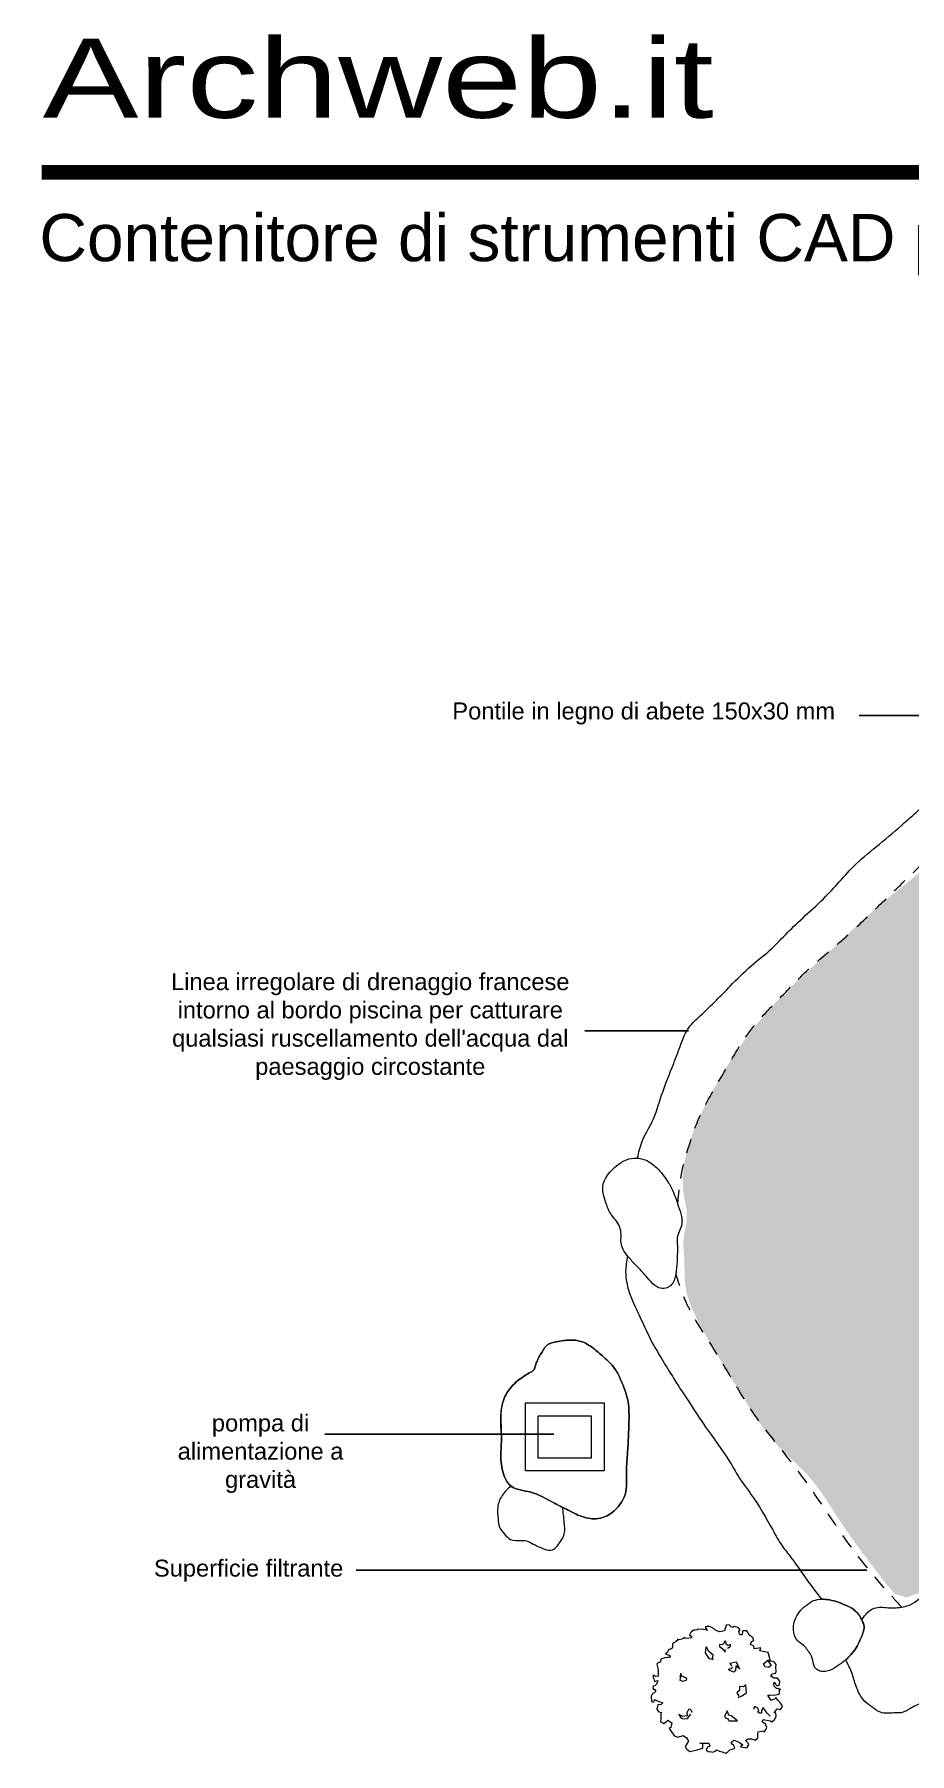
# Model space of a CAD drawing. Header units: millimetres. Extents: x 3441.7 to 3473.1, y 1370.7 to 1404.8.
# Drawn here: x 3441.72 to 3449.33, y 1389.86 to 1404.79 of the extents above; entities that cross this region are included whole.
import ezdxf

# ---------------------------------------------------------------- set-up
doc = ezdxf.new("R2010")
doc.units = ezdxf.units.MM
doc.linetypes.add('TRATTEGGIATA2', pattern=[9.525, 6.35, -3.175])
doc.layers.add('PIANTE_laghetto - PISCINA', color=7, linetype='Continuous', lineweight=0, true_color=0x306c2d)
doc.layers.add('TRATTEGGI - hatch', color=7, linetype='Continuous', lineweight=5, true_color=0x8f8f8f)
doc.layers.add('PROIEZIONI_projections', color=145, linetype='Continuous', lineweight=13)
doc.layers.add('TRATTEGGIATA - dashed', color=1, linetype='TRATTEGGIATA2', lineweight=0)
doc.layers.add('SCRITTE_txt', color=7, linetype='Continuous')
doc.layers.add('www.archweb.it - blocchi dwg', color=2, linetype='Continuous')
doc.styles.get("Standard").update_dxf_attribs({"font": 'arial.ttf'})

# ---------------------------------------------------------------- blocks, each defined once
blk = doc.blocks.new('_I12B6')
at = {"color": 0, "linetype": 'Continuous'}
for p, q in [((-0.342, 0.457), (-0.357, 0.446)), ((-0.331, 0.461), (-0.342, 0.468)), ((-0.342, 0.468), (-0.342, 0.457)), ((-0.306, 0.468), (-0.331, 0.461)), ((-0.28, 0.483), (-0.306, 0.468)), ((-0.284, 0.475), (-0.28, 0.483)), ((-0.258, 0.472), (-0.284, 0.475)), ((-0.222, 0.479), (-0.258, 0.472)), ((-0.229, 0.523), (-0.24, 0.504)), ((-0.24, 0.504), (-0.222, 0.49)), ((-0.222, 0.53), (-0.229, 0.523)), ((-0.2, 0.544), (-0.222, 0.53)), ((-0.222, 0.49), (-0.222, 0.479)), ((-0.196, 0.544), (-0.2, 0.544)), ((-0.189, 0.544), (-0.196, 0.544)), ((-0.171, 0.548), (-0.189, 0.544)), ((-0.164, 0.555), (-0.171, 0.548)), ((-0.145, 0.552), (-0.164, 0.555)), ((-0.164, 0.555), (-0.164, 0.555)), ((-0.127, 0.555), (-0.145, 0.552)), ((-0.116, 0.552), (-0.127, 0.555)), ((-0.083, 0.544), (-0.116, 0.552)), ((-0.08, 0.577), (-0.102, 0.574)), ((-0.091, 0.574), (-0.102, 0.57)), ((-0.102, 0.57), (-0.087, 0.548)), ((-0.08, 0.581), (-0.091, 0.574)), ((-0.087, 0.548), (-0.083, 0.544)), ((-0.062, 0.577), (-0.08, 0.577)), ((-0.021, 0.555), (-0.062, 0.577)), ((-0.014, 0.544), (-0.021, 0.555)), ((0.022, 0.53), (-0.014, 0.544)), ((0.066, 0.541), (0.022, 0.53)), ((0.077, 0.45), (0.062, 0.446)), ((0.081, 0.588), (0.066, 0.541)), ((0.081, 0.424), (0.077, 0.45)), ((0.106, 0.592), (0.081, 0.588)), ((0.124, 0.574), (0.106, 0.592)), ((0.139, 0.57), (0.124, 0.574)), ((0.15, 0.577), (0.139, 0.57)), ((0.183, 0.57), (0.15, 0.577)), ((0.201, 0.548), (0.183, 0.57)), ((0.19, 0.534), (0.201, 0.548)), ((0.197, 0.512), (0.19, 0.534)), ((0.201, 0.504), (0.197, 0.512)), ((0.219, 0.504), (0.201, 0.504)), ((0.223, 0.534), (0.219, 0.504)), ((0.226, 0.541), (0.223, 0.534)), ((0.259, 0.541), (0.226, 0.541)), ((0.27, 0.523), (0.259, 0.541)), ((0.281, 0.501), (0.27, 0.523)), ((0.314, 0.479), (0.281, 0.501)), ((0.299, 0.446), (0.318, 0.453)), ((0.318, 0.453), (0.314, 0.479)), ((-0.452, 0.304), (-0.488, 0.293)), ((-0.43, 0.308), (-0.452, 0.304)), ((-0.433, 0.351), (-0.448, 0.34)), ((-0.448, 0.34), (-0.415, 0.329)), ((-0.419, 0.377), (-0.433, 0.351)), ((-0.411, 0.308), (-0.43, 0.308)), ((-0.401, 0.38), (-0.419, 0.377)), ((-0.415, 0.329), (-0.408, 0.322)), ((-0.408, 0.322), (-0.411, 0.308)), ((-0.39, 0.388), (-0.401, 0.38)), ((-0.386, 0.399), (-0.39, 0.388)), ((-0.364, 0.442), (-0.386, 0.431)), ((-0.386, 0.431), (-0.386, 0.413)), ((-0.386, 0.413), (-0.386, 0.399)), ((-0.357, 0.446), (-0.364, 0.442)), ((-0.098, 0.399), (-0.102, 0.348)), ((-0.102, 0.348), (-0.087, 0.326)), ((-0.091, 0.399), (-0.098, 0.399)), ((-0.072, 0.359), (-0.091, 0.399)), ((-0.087, 0.326), (-0.072, 0.3)), ((-0.032, 0.329), (-0.072, 0.359)), ((-0.072, 0.3), (-0.036, 0.293)), ((-0.043, 0.297), (-0.036, 0.315)), ((-0.036, 0.315), (-0.032, 0.329)), ((0.022, 0.41), (0.019, 0.406)), ((0.019, 0.406), (0.041, 0.388)), ((0.044, 0.417), (0.022, 0.421)), ((0.022, 0.421), (0.022, 0.41)), ((0.041, 0.388), (0.051, 0.377)), ((0.055, 0.428), (0.044, 0.417)), ((0.051, 0.377), (0.062, 0.366)), ((0.062, 0.435), (0.055, 0.428)), ((0.062, 0.446), (0.062, 0.435)), ((0.062, 0.366), (0.07, 0.355)), ((0.07, 0.355), (0.07, 0.377)), ((0.095, 0.413), (0.081, 0.424)), ((0.092, 0.388), (0.106, 0.399)), ((0.117, 0.421), (0.095, 0.413)), ((0.106, 0.399), (0.117, 0.406)), ((0.117, 0.406), (0.117, 0.421)), ((0.292, 0.421), (0.299, 0.446)), ((0.318, 0.41), (0.292, 0.421)), ((0.322, 0.383), (0.319, 0.409)), ((0.38, 0.392), (0.322, 0.383)), ((0.373, 0.367), (0.38, 0.392)), ((0.445, 0.352), (0.373, 0.367)), ((0.463, 0.289), (0.445, 0.352)), ((-0.532, 0.144), (-0.554, 0.154)), ((-0.554, 0.154), (-0.554, 0.133)), ((-0.521, 0.257), (-0.524, 0.249)), ((-0.524, 0.249), (-0.513, 0.216)), ((-0.492, 0.271), (-0.521, 0.257)), ((-0.513, 0.216), (-0.51, 0.195)), ((-0.51, 0.195), (-0.51, 0.151)), ((-0.51, 0.151), (-0.51, 0.147)), ((-0.488, 0.289), (-0.492, 0.271)), ((-0.488, 0.293), (-0.488, 0.289)), ((-0.313, 0.169), (-0.324, 0.136)), ((-0.306, 0.147), (-0.313, 0.169)), ((-0.036, 0.293), (-0.029, 0.293)), ((0.103, 0.206), (0.132, 0.216)), ((0.106, 0.198), (0.103, 0.206)), ((0.143, 0.18), (0.106, 0.198)), ((0.113, 0.26), (0.168, 0.271)), ((0.117, 0.253), (0.113, 0.26)), ((0.128, 0.235), (0.117, 0.253)), ((0.132, 0.216), (0.132, 0.227)), ((0.161, 0.191), (0.143, 0.18)), ((0.164, 0.235), (0.161, 0.191)), ((0.197, 0.209), (0.164, 0.235)), ((0.168, 0.271), (0.197, 0.209)), ((0.405, 0.253), (0.441, 0.286)), ((0.42, 0.227), (0.405, 0.253)), ((0.452, 0.22), (0.42, 0.227)), ((0.441, 0.286), (0.463, 0.289)), ((0.471, 0.275), (0.445, 0.275)), ((0.445, 0.275), (0.471, 0.238)), ((0.471, 0.238), (0.452, 0.22)), ((0.467, 0.147), (0.478, 0.165)), ((0.496, 0.271), (0.471, 0.275)), ((0.478, 0.165), (0.511, 0.173)), ((0.514, 0.246), (0.496, 0.271)), ((0.511, 0.22), (0.514, 0.246)), ((0.514, 0.191), (0.511, 0.22)), ((0.511, 0.173), (0.514, 0.191)), ((-0.554, 0.06), (-0.557, 0.041)), ((-0.557, 0.041), (-0.55, 0.027)), ((-0.554, 0.133), (-0.55, 0.122)), ((-0.539, 0.063), (-0.554, 0.06)), ((-0.55, 0.122), (-0.543, 0.1)), ((-0.55, 0.027), (-0.543, 0.034)), ((-0.532, 0.016), (-0.55, -0.002)), ((-0.543, 0.1), (-0.513, 0.107)), ((-0.543, 0.034), (-0.532, 0.016)), ((-0.524, 0.078), (-0.539, 0.063)), ((-0.51, 0.147), (-0.532, 0.144)), ((-0.513, 0.107), (-0.524, 0.078)), ((-0.317, 0.14), (-0.324, 0.111)), ((-0.324, 0.111), (-0.298, 0.103)), ((-0.317, 0.14), (-0.317, 0.14)), ((-0.284, 0.136), (-0.306, 0.147)), ((-0.298, 0.103), (-0.266, 0.111)), ((-0.262, 0.125), (-0.284, 0.136)), ((-0.266, 0.111), (-0.262, 0.125)), ((0.197, 0.02), (0.172, 0.001)), ((0.172, 0.001), (0.19, -0.028)), ((0.23, 0.052), (0.197, 0.056)), ((0.197, 0.056), (0.197, 0.02)), ((0.216, -0.024), (0.256, 0.001)), ((0.252, 0.071), (0.23, 0.052)), ((0.256, 0.001), (0.252, 0.071)), ((0.496, 0.129), (0.467, 0.147)), ((0.493, 0.071), (0.496, 0.093)), ((0.496, 0.06), (0.493, 0.071)), ((0.525, 0.129), (0.496, 0.129)), ((0.496, 0.093), (0.507, 0.078)), ((0.518, 0.038), (0.496, 0.06)), ((0.507, 0.078), (0.522, 0.063)), ((0.525, 0.038), (0.518, 0.038)), ((0.522, 0.063), (0.544, 0.071)), ((0.547, 0.103), (0.525, 0.129)), ((0.554, 0.031), (0.525, 0.038)), ((0.54, -0.01), (0.544, 0.005)), ((0.544, 0.071), (0.547, 0.103)), ((0.544, 0.027), (0.554, 0.031)), ((0.544, 0.005), (0.544, 0.027)), ((-0.561, -0.006), (-0.572, -0.028)), ((-0.572, -0.028), (-0.568, -0.075)), ((-0.568, -0.075), (-0.55, -0.079)), ((-0.55, -0.002), (-0.561, -0.006)), ((-0.55, -0.079), (-0.543, -0.057)), ((-0.543, -0.057), (-0.506, -0.075)), ((-0.513, -0.104), (-0.524, -0.141)), ((-0.524, -0.141), (-0.524, -0.144)), ((-0.524, -0.144), (-0.506, -0.163)), ((-0.484, -0.101), (-0.513, -0.104)), ((-0.506, -0.075), (-0.47, -0.086)), ((-0.47, -0.086), (-0.484, -0.101)), ((-0.247, -0.144), (-0.262, -0.174)), ((-0.236, -0.141), (-0.247, -0.144)), ((-0.222, -0.155), (-0.236, -0.141)), ((0.183, -0.039), (0.216, -0.024)), ((0.325, -0.119), (0.318, -0.144)), ((0.354, -0.133), (0.325, -0.119)), ((0.365, -0.155), (0.354, -0.133)), ((0.401, -0.126), (0.387, -0.152)), ((0.434, -0.174), (0.401, -0.126)), ((0.467, -0.064), (0.441, -0.02)), ((0.441, -0.02), (0.463, -0.02)), ((0.463, -0.02), (0.511, -0.017)), ((0.478, -0.064), (0.467, -0.064)), ((0.507, -0.05), (0.478, -0.064)), ((0.496, -0.174), (0.522, -0.137)), ((0.511, -0.039), (0.507, -0.05)), ((0.511, -0.017), (0.54, -0.01)), ((0.514, -0.046), (0.511, -0.039)), ((0.529, -0.064), (0.514, -0.046)), ((0.522, -0.137), (0.551, -0.144)), ((0.551, -0.09), (0.529, -0.064)), ((0.569, -0.112), (0.551, -0.09)), ((0.551, -0.144), (0.565, -0.126)), ((0.565, -0.126), (0.569, -0.112)), ((-0.506, -0.163), (-0.481, -0.17)), ((-0.488, -0.228), (-0.492, -0.25)), ((-0.492, -0.25), (-0.462, -0.265)), ((-0.481, -0.17), (-0.488, -0.185)), ((-0.488, -0.185), (-0.488, -0.228)), ((-0.462, -0.265), (-0.437, -0.246)), ((-0.437, -0.246), (-0.426, -0.236)), ((-0.426, -0.236), (-0.393, -0.261)), ((-0.393, -0.261), (-0.401, -0.301)), ((-0.298, -0.206), (-0.331, -0.188)), ((-0.331, -0.188), (-0.313, -0.217)), ((-0.313, -0.217), (-0.298, -0.225)), ((-0.258, -0.199), (-0.298, -0.206)), ((-0.298, -0.225), (-0.255, -0.221)), ((-0.262, -0.174), (-0.258, -0.199)), ((-0.255, -0.221), (-0.226, -0.185)), ((-0.215, -0.17), (-0.222, -0.155)), ((-0.215, -0.17), (-0.215, -0.17)), ((0.088, -0.155), (0.066, -0.206)), ((0.066, -0.206), (0.073, -0.217)), ((0.073, -0.217), (0.092, -0.221)), ((0.103, -0.192), (0.088, -0.155)), ((0.092, -0.221), (0.099, -0.236)), ((0.099, -0.236), (0.099, -0.239)), ((0.124, -0.199), (0.103, -0.192)), ((0.103, -0.243), (0.135, -0.243)), ((0.179, -0.243), (0.124, -0.199)), ((0.135, -0.243), (0.179, -0.243)), ((0.354, -0.166), (0.365, -0.155)), ((0.369, -0.177), (0.354, -0.166)), ((0.387, -0.177), (0.369, -0.177)), ((0.387, -0.152), (0.387, -0.177)), ((0.394, -0.25), (0.401, -0.232)), ((0.423, -0.272), (0.394, -0.25)), ((0.401, -0.232), (0.463, -0.243)), ((0.434, -0.298), (0.423, -0.272)), ((0.427, -0.316), (0.434, -0.298)), ((0.463, -0.203), (0.434, -0.174)), ((0.463, -0.243), (0.478, -0.25)), ((0.478, -0.25), (0.5, -0.232)), ((0.511, -0.174), (0.496, -0.174)), ((0.5, -0.232), (0.514, -0.206)), ((0.514, -0.206), (0.511, -0.174)), ((-0.401, -0.301), (-0.415, -0.308)), ((-0.415, -0.308), (-0.382, -0.359)), ((-0.382, -0.359), (-0.371, -0.374)), ((-0.371, -0.374), (-0.339, -0.385)), ((-0.339, -0.385), (-0.295, -0.37)), ((-0.295, -0.37), (-0.266, -0.389)), ((-0.247, -0.418), (-0.277, -0.465)), ((-0.266, -0.389), (-0.247, -0.418)), ((-0.123, -0.44), (-0.149, -0.436)), ((-0.149, -0.436), (-0.072, -0.436)), ((-0.123, -0.48), (-0.123, -0.44)), ((-0.072, -0.436), (-0.062, -0.462)), ((0.124, -0.44), (0.132, -0.425)), ((0.143, -0.454), (0.124, -0.44)), ((0.132, -0.425), (0.146, -0.41)), ((0.146, -0.41), (0.179, -0.421)), ((0.179, -0.421), (0.205, -0.436)), ((0.205, -0.436), (0.226, -0.451)), ((0.248, -0.414), (0.27, -0.4)), ((0.27, -0.436), (0.248, -0.414)), ((0.27, -0.4), (0.299, -0.4)), ((0.277, -0.451), (0.27, -0.436)), ((0.299, -0.4), (0.332, -0.41)), ((0.332, -0.41), (0.354, -0.389)), ((0.354, -0.349), (0.358, -0.338)), ((0.354, -0.389), (0.354, -0.349)), ((0.358, -0.338), (0.405, -0.33)), ((0.405, -0.33), (0.409, -0.341)), ((0.409, -0.341), (0.427, -0.316)), ((-0.277, -0.465), (-0.266, -0.487)), ((-0.266, -0.487), (-0.236, -0.509)), ((-0.236, -0.509), (-0.171, -0.494)), ((-0.171, -0.494), (-0.123, -0.48)), ((-0.083, -0.472), (-0.094, -0.498)), ((-0.094, -0.498), (-0.076, -0.509)), ((-0.062, -0.462), (-0.083, -0.472)), ((-0.076, -0.509), (-0.047, -0.513)), ((-0.047, -0.513), (-0.036, -0.516)), ((-0.036, -0.516), (-0.01, -0.502)), ((-0.01, -0.502), (-0.003, -0.494)), ((-0.003, -0.494), (0.022, -0.505)), ((0.022, -0.505), (0.044, -0.513)), ((0.044, -0.513), (0.077, -0.523)), ((0.077, -0.523), (0.095, -0.513)), ((0.095, -0.513), (0.113, -0.494)), ((0.113, -0.494), (0.124, -0.491)), ((0.124, -0.491), (0.15, -0.483)), ((0.154, -0.476), (0.143, -0.454)), ((0.15, -0.483), (0.154, -0.476)), ((0.226, -0.451), (0.205, -0.469)), ((0.205, -0.469), (0.259, -0.476)), ((0.259, -0.476), (0.277, -0.451))]:
    blk.add_line(p, q, dxfattribs=at)
blk = doc.blocks.new('A$C34F224C6')
at = {"layer": 'PIANTE_laghetto - PISCINA'}
blk.add_blockref('_I12B6', (0, 0), dxfattribs=at)

msp = doc.modelspace()

# ---------------------------------------------------------------- hatches: boundary and pattern name
at = {"layer": 'TRATTEGGI - hatch'}
h = msp.add_hatch(dxfattribs=at)
h.set_pattern_fill('GRAVEL', color=250, scale=0.027)
edge = h.paths.add_edge_path()
edge.add_spline(control_points=[(3451.33603, 1398.88738), (3451.28534, 1398.86443), (3451.18492, 1398.82652), (3451.13897, 1398.96152), (3451.21015, 1399.06588), (3451.42117, 1399.2234), (3451.78218, 1399.47471), (3452.26671, 1399.74148), (3452.70103, 1399.97009), (3453.01754, 1400.08143), (3453.243, 1400.1719), (3453.4561, 1400.26357), (3453.72633, 1400.30944), (3454.03128, 1400.33124), (3454.35753, 1400.32503), (3454.72325, 1400.2422), (3455.10488, 1400.0982), (3455.55256, 1399.94063), (3456.05195, 1399.71559), (3456.52748, 1399.39609), (3456.93687, 1399.11392), (3457.19192, 1398.8241), (3457.29692, 1398.59939), (3457.24201, 1398.32458), (3457.08653, 1398.41386), (3456.95863, 1398.46781), (3456.83055, 1398.37788), (3456.65812, 1398.34765), (3456.57738, 1398.48099), (3456.44548, 1398.56194), (3456.30431, 1398.54036), (3456.17619, 1398.61651), (3456.06362, 1398.74555), (3455.90628, 1398.73878), (3455.7148, 1398.7229), (3455.51983, 1398.69293), (3455.28869, 1398.81032), (3455.09524, 1398.76629), (3454.93858, 1398.80151), (3454.73577, 1398.87162), (3454.48523, 1399.04224), (3454.16275, 1399.12983), (3453.89328, 1399.06219), (3453.76295, 1399.19762), (3453.58064, 1399.2124), (3453.40888, 1399.20633), (3453.24802, 1399.21697), (3453.1126, 1399.28735), (3452.94008, 1399.27109), (3452.72339, 1399.21801), (3452.52789, 1399.1554), (3452.30141, 1399.19556), (3452.14366, 1399.04213), (3451.91441, 1399.04848), (3451.75524, 1398.95638), (3451.61999, 1398.99617), (3451.51534, 1398.97101), (3451.4163, 1398.92705), (3451.36343, 1398.89979), (3451.33603, 1398.88738)], knot_values=[0, 0, 0, 0, 0.15319837, 0.23467639, 0.34848946, 0.50621393, 1.03056848, 1.66158053, 2.16670879, 2.49938379, 2.66654099, 2.8960273, 3.19283526, 3.48224846, 3.81407772, 4.16710907, 4.60062345, 5.03713206, 5.59124593, 6.23812753, 6.74991887, 7.08811688, 7.35823869, 7.54517244, 7.66298341, 7.79501817, 7.94894865, 8.10211332, 8.25096588, 8.36787647, 8.55203702, 8.64538927, 8.80448891, 9.04435916, 9.06679104, 9.38350476, 9.61305261, 9.80507491, 9.95453314, 10.08885767, 10.44787252, 10.85306583, 11.07305361, 11.19347605, 11.37598215, 11.59406608, 11.71905096, 11.85221334, 12.0402192, 12.21761823, 12.52885791, 12.64171852, 12.87964109, 13.10734819, 13.31118809, 13.38604792, 13.51673183, 13.6238405, 13.70667646, 13.70667646, 13.70667646, 13.70667646], degree=3, periodic=0)
h.paths.add_polyline_path([(3451.7804, 1391.09171), (3451.68721, 1390.92616), (3451.48531, 1390.73992), (3451.25234, 1390.77096), (3451.01937, 1390.70888), (3450.88994, 1390.88995), (3450.88476, 1391.01928), (3450.70874, 1391.04515), (3450.56378, 1391.12792), (3450.54825, 1391.19518), (3450.22209, 1391.23656), (3450.19621, 1391.38142), (3450.22727, 1391.46419), (3450.15997, 1391.57283), (3450.0409, 1391.69699), (3449.78722, 1391.7539), (3449.79239, 1391.90393), (3449.6112, 1392.21433), (3449.76651, 1392.18846), (3450.03572, 1391.99705), (3450.2894, 1391.76942), (3450.4706, 1391.66078), (3450.75016, 1391.60387), (3450.97795, 1391.56766), (3451.44389, 1391.49523), (3451.5785, 1391.46937), (3451.73381, 1391.3452), (3451.85288, 1391.26243)])
h.paths.add_polyline_path([(3454.86162, 1390.74438), (3454.95152, 1390.69288), (3455.01764, 1390.62068), (3455.04104, 1390.52969), (3455.02616, 1390.42797), (3454.98143, 1390.32461), (3454.91529, 1390.22869), (3454.83612, 1390.14923), (3454.74975, 1390.0903), (3454.65801, 1390.04824), (3454.56235, 1390.01869), (3454.46425, 1389.99732), (3454.36517, 1389.97981), (3454.26603, 1389.96335), (3454.16689, 1389.94769), (3454.06771, 1389.93282), (3453.96845, 1389.91871), (3453.86909, 1389.90534), (3453.76959, 1389.89271), (3453.66994, 1389.88082), (3453.57017, 1389.86971), (3453.47029, 1389.85942), (3453.37032, 1389.84998), (3453.27026, 1389.84143), (3453.17014, 1389.83381), (3453.06998, 1389.82714), (3452.96978, 1389.82148), (3452.86957, 1389.81685), (3452.76936, 1389.81328), (3452.66915, 1389.81065), (3452.56888, 1389.80862), (3452.46853, 1389.80684), (3452.36806, 1389.80496), (3452.26745, 1389.80291), (3452.16683, 1389.80158), (3452.06633, 1389.80205), (3451.9661, 1389.8054), (3451.86628, 1389.81273), (3451.76699, 1389.82497), (3451.66828, 1389.84198), (3451.57012, 1389.86303), (3451.47251, 1389.88742), (3451.37543, 1389.9144), (3451.27887, 1389.94327), (3451.18282, 1389.97332), (3451.08728, 1390.00433), (3450.9923, 1390.0366), (3450.89793, 1390.07046), (3450.80421, 1390.10622), (3450.71119, 1390.14422), (3450.61897, 1390.18454), (3450.52773, 1390.227), (3450.43766, 1390.27138), (3450.34894, 1390.31746), (3450.26169, 1390.36504), (3450.17533, 1390.41389), (3450.08892, 1390.46381), (3450.00151, 1390.51459), (3449.91232, 1390.56612), (3449.83366, 1390.62789), (3449.7916, 1390.71784), (3449.77289, 1390.81795), (3449.76597, 1390.91861), (3449.76217, 1391.02119), (3449.74053, 1391.11787), (3449.68342, 1391.19991), (3449.59638, 1391.25604), (3449.49477, 1391.27423), (3449.39993, 1391.24466), (3449.30467, 1391.21316), (3449.20722, 1391.24205), (3449.13928, 1391.31628), (3449.07795, 1391.39748), (3449.01674, 1391.47772), (3448.95596, 1391.5575), (3448.89593, 1391.63733), (3448.83696, 1391.71772), (3448.77935, 1391.79918), (3448.72341, 1391.88222), (3448.66895, 1391.96684), (3448.61442, 1392.05164), (3448.55803, 1392.13499), (3448.49801, 1392.21527), (3448.43258, 1392.29084), (3448.36131, 1392.36129), (3448.28763, 1392.42964), (3448.21562, 1392.49954), (3448.14829, 1392.57362), (3448.08542, 1392.65162), (3448.02622, 1392.73277), (3447.96992, 1392.81631), (3447.91572, 1392.90146), (3447.86286, 1392.98745), (3447.81055, 1393.07354), (3447.75841, 1393.15941), (3447.70643, 1393.24515), (3447.6546, 1393.33088), (3447.60296, 1393.41675), (3447.5523, 1393.50327), (3447.504, 1393.5912), (3447.45942, 1393.68134), (3447.42009, 1393.77443), (3447.39056, 1393.87059), (3447.37738, 1393.96933), (3447.37616, 1394.06973), (3447.37313, 1394.17058), (3447.36552, 1394.27093), (3447.37321, 1394.37055), (3447.3933, 1394.46955), (3447.39598, 1394.56833), (3447.37763, 1394.66745), (3447.36242, 1394.76755), (3447.36104, 1394.86831), (3447.37148, 1394.96864), (3447.39134, 1395.06743), (3447.41871, 1395.16408), (3447.45233, 1395.25876), (3447.49103, 1395.35167), (3447.53361, 1395.44303), (3447.57888, 1395.53306), (3447.626, 1395.62189), (3447.67496, 1395.70951), (3447.72596, 1395.79587), (3447.77913, 1395.8809), (3447.83466, 1395.96457), (3447.89258, 1396.04678), (3447.95282, 1396.12738), (3448.01528, 1396.20625), (3448.0799, 1396.28324), (3448.14658, 1396.35822), (3448.21525, 1396.43105), (3448.28575, 1396.50178), (3448.35777, 1396.57088), (3448.43098, 1396.63893), (3448.50502, 1396.70648), (3448.57956, 1396.77409), (3448.65426, 1396.84232), (3448.72878, 1396.91168), (3448.80297, 1396.9818), (3448.87681, 1397.05161), (3448.95028, 1397.12), (3449.02336, 1397.18588), (3449.09605, 1397.24821), (3449.1684, 1397.30727), (3449.24055, 1397.36475), (3449.31264, 1397.42237), (3449.38481, 1397.48188), (3449.45722, 1397.54502), (3449.52998, 1397.61353), (3449.60326, 1397.68914), (3449.67718, 1397.77359), (3449.7519, 1397.86863), (3449.82896, 1397.9612), (3449.90925, 1397.95404), (3449.94887, 1397.86152), (3449.92491, 1397.76224), (3449.91476, 1397.6613), (3449.93068, 1397.56234), (3449.96032, 1397.46382), (3449.99128, 1397.36429), (3450.00927, 1397.26413), (3449.998, 1397.16587), (3449.95744, 1397.07084), (3449.91932, 1396.97773), (3449.91665, 1396.88496), (3449.94991, 1396.79116), (3449.99526, 1396.69507), (3450.02948, 1396.59563), (3450.04365, 1396.49374), (3450.03809, 1396.39164), (3450.01326, 1396.29156), (3449.96959, 1396.19572), (3449.90911, 1396.10564), (3449.84002, 1396.01994), (3449.77213, 1395.9365), (3449.71521, 1395.85319), (3449.67907, 1395.76791), (3449.67341, 1395.67854), (3449.69729, 1395.58397), (3449.72835, 1395.4851), (3449.74164, 1395.38308), (3449.7294, 1395.28077), (3449.73522, 1395.18614), (3449.78494, 1395.10277), (3449.85736, 1395.02509), (3449.9273, 1394.94675), (3449.98531, 1394.86521), (3450.03856, 1394.78191), (3450.09169, 1394.69782), (3450.14469, 1394.61299), (3450.19724, 1394.52739), (3450.24901, 1394.44101), (3450.29967, 1394.35382), (3450.3489, 1394.26581), (3450.39635, 1394.17695), (3450.44173, 1394.08724), (3450.48515, 1393.99675), (3450.52716, 1393.90568), (3450.56832, 1393.81424), (3450.60922, 1393.72261), (3450.65042, 1393.631), (3450.69247, 1393.5397), (3450.73592, 1393.44907), (3450.78129, 1393.3595), (3450.82913, 1393.27137), (3450.87998, 1393.18506), (3450.93444, 1393.10108), (3450.99324, 1393.02014), (3451.05715, 1392.943), (3451.12692, 1392.87041), (3451.20331, 1392.80312), (3451.28707, 1392.74189), (3451.3787, 1392.68726), (3451.47468, 1392.63669), (3451.56829, 1392.58519), (3451.65272, 1392.52769), (3451.72116, 1392.45911), (3451.7668, 1392.37438), (3451.78991, 1392.27368), (3451.82023, 1392.17904), (3451.8888, 1392.1133), (3451.98214, 1392.06533), (3452.07068, 1392.01175), (3452.13801, 1391.93944), (3452.18442, 1391.84927), (3452.24793, 1391.77428), (3452.32891, 1391.71393), (3452.38929, 1391.63411), (3452.43023, 1391.53744), (3452.4885, 1391.4653), (3452.58596, 1391.43976), (3452.69302, 1391.42104), (3452.77215, 1391.36531), (3452.8171, 1391.2711), (3452.89107, 1391.21776), (3452.9941, 1391.19332), (3453.07533, 1391.13172), (3453.11241, 1391.03618), (3453.16027, 1390.95489), (3453.25697, 1390.91548), (3453.35293, 1390.87931), (3453.42187, 1390.81091), (3453.49496, 1390.73985), (3453.5896, 1390.70662), (3453.69009, 1390.70985), (3453.79052, 1390.71472), (3453.88787, 1390.69295), (3453.98428, 1390.6579), (3454.08078, 1390.63937), (3454.17678, 1390.65768), (3454.27282, 1390.69714), (3454.36959, 1390.73723), (3454.46758, 1390.76189), (3454.56709, 1390.75916), (3454.66626, 1390.7584), (3454.76537, 1390.77195)])
h.paths.add_polyline_path([(3451.8159, 1391.17531), (3451.7804, 1391.09171), (3451.68721, 1390.92616), (3451.48531, 1390.73992), (3451.3971, 1390.75167), (3451.40087, 1390.73917), (3451.41002, 1390.71795), (3451.42102, 1390.69787), (3451.4332, 1390.67849), (3451.44593, 1390.65937), (3451.45863, 1390.64015), (3451.47142, 1390.62098), (3451.48481, 1390.60233), (3451.49933, 1390.58468), (3451.51551, 1390.56849), (3451.53353, 1390.55413), (3451.55316, 1390.54183), (3451.57411, 1390.5318), (3451.5961, 1390.52424), (3451.61883, 1390.51935), (3451.64201, 1390.51711), (3451.66531, 1390.51742), (3451.68841, 1390.52019), (3451.711, 1390.52531), (3451.73276, 1390.53268), (3451.75368, 1390.54188), (3451.77419, 1390.55208), (3451.79474, 1390.56241), (3451.81572, 1390.57204), (3451.83721, 1390.58034), (3451.85922, 1390.58675), (3451.88173, 1390.59071), (3451.90463, 1390.59203), (3451.92764, 1390.59102), (3451.95047, 1390.58807), (3451.97305, 1390.58381), (3451.9955, 1390.57921), (3452.01801, 1390.57525), (3452.0407, 1390.57286), (3452.06359, 1390.57245), (3452.08652, 1390.57404), (3452.10939, 1390.57762), (3452.13205, 1390.5832), (3452.15426, 1390.59085), (3452.17532, 1390.60089), (3452.19446, 1390.61369), (3452.21089, 1390.62961), (3452.22396, 1390.6487), (3452.2333, 1390.66999), (3452.23863, 1390.69241), (3452.24032, 1390.71516), (3452.24013, 1390.7381), (3452.23996, 1390.76116), (3452.24106, 1390.78426), (3452.24137, 1390.80718), (3452.23792, 1390.82964), (3452.22951, 1390.85111), (3452.21722, 1390.87075), (3452.20249, 1390.88842), (3452.18726, 1390.90555), (3452.17356, 1390.92379), (3452.16096, 1390.94284), (3452.14775, 1390.96136), (3452.13403, 1390.97951), (3452.11992, 1390.99746), (3452.10553, 1391.01536), (3452.09097, 1391.03337), (3452.07635, 1391.05163), (3452.06162, 1391.07003), (3452.04657, 1391.08816), (3452.03097, 1391.10557), (3452.01458, 1391.12182), (3451.99717, 1391.13645), (3451.97851, 1391.14903), (3451.95837, 1391.15912), (3451.93683, 1391.16664), (3451.91431, 1391.17189), (3451.89128, 1391.17525), (3451.86812, 1391.17701), (3451.84497, 1391.17725), (3451.82191, 1391.17602)])

# ---------------------------------------------------------------- linework, layer by layer
at = {"layer": 'PROIEZIONI_projections'}
for points in [[(3445.99364, 1392.9021), (3446.67722, 1392.9021), (3446.67722, 1392.31195), (3445.99364, 1392.31195)], [(3446.10524, 1392.7905), (3446.56562, 1392.7905), (3446.56562, 1392.42354), (3446.10524, 1392.42354)]]:
    msp.add_lwpolyline(points, close=True, dxfattribs=at)
for points in [[(3446.96817, 1395.03017), (3447.00752, 1395.17529), (3447.09303, 1395.34271), (3447.17712, 1395.57676), (3447.28224, 1395.85281), (3447.34531, 1396.02084), (3447.41739, 1396.16787), (3447.5135, 1396.26689), (3447.65514, 1396.40362), (3447.77227, 1396.52364), (3447.95547, 1396.70067), (3448.12066, 1396.8387), (3448.25281, 1396.97073), (3448.40355, 1397.11577), (3448.58376, 1397.28381), (3448.72191, 1397.43083), (3448.86607, 1397.58386), (3449.07059, 1397.75884), (3449.28984, 1397.94488), (3449.40397, 1398.0469), (3449.61755, 1398.24299), (3449.76399, 1398.37338), (3449.91355, 1398.50535), (3449.99173, 1398.5751)], [(3445.86621, 1392.18084), (3445.79225, 1392.0994), (3445.75211, 1391.9958), (3445.75546, 1391.89554), (3445.76884, 1391.82202), (3445.81232, 1391.76186), (3445.8625, 1391.71507), (3445.95616, 1391.70839), (3446.01637, 1391.69836), (3446.07658, 1391.66828), (3446.16021, 1391.63152), (3446.22711, 1391.62484), (3446.2706, 1391.6616), (3446.33081, 1391.7652), (3446.33081, 1391.86546), (3446.31787, 1391.99439)], [(3445.86621, 1392.18084), (3445.79225, 1392.0994), (3445.75211, 1391.9958), (3445.75546, 1391.89554), (3445.76884, 1391.82202), (3445.81232, 1391.76186), (3445.8625, 1391.71507), (3445.95616, 1391.70839), (3446.01637, 1391.69836), (3446.07658, 1391.66828), (3446.16021, 1391.63152), (3446.22711, 1391.62484), (3446.2706, 1391.6616), (3446.33081, 1391.7652), (3446.33081, 1391.86546), (3446.31787, 1391.99439)]]:
    msp.add_spline(points, degree=3, dxfattribs=at)
for points, start_tangent, end_tangent in [([(3447.23677, 1394.81604), (3447.13153, 1394.94746), (3447.04165, 1395.01098), (3446.95834, 1395.03069), (3446.87284, 1395.01536), (3446.78514, 1394.96279), (3446.6843, 1394.84232), (3446.66676, 1394.78538), (3446.66895, 1394.72405), (3446.69306, 1394.64082), (3446.7391, 1394.54006), (3446.79172, 1394.47216), (3446.81803, 1394.41522), (3446.82461, 1394.35389), (3446.82463, 1394.29382), (3446.84217, 1394.23468), (3446.88602, 1394.17336), (3446.95398, 1394.09889), (3447.02633, 1394.02223), (3447.08333, 1393.95652), (3447.15129, 1393.90395), (3447.21268, 1393.89957), (3447.25652, 1393.92366), (3447.30037, 1394.02003), (3447.31133, 1394.13174), (3447.31352, 1394.28725), (3447.31572, 1394.35296), (3447.3486, 1394.44276), (3447.3486, 1394.52381), (3447.3222, 1394.61465), (3447.27475, 1394.74604), (3447.25208, 1394.79242), (3447.23677, 1394.81604)], (-0.54430174, 0.83888951), (-0.54430174, 0.83888951)), ([(3446.0519, 1393.17548), (3445.95415, 1393.11603), (3445.8479, 1393.01413), (3445.7969, 1392.90798), (3445.78415, 1392.58104), (3445.7799, 1392.42818), (3445.80965, 1392.26684), (3445.8649, 1392.18192), (3446.03915, 1392.12672), (3446.21765, 1392.04605), (3446.34939, 1391.97811), (3446.48539, 1391.91442), (3446.62564, 1391.89744), (3446.74464, 1391.94839), (3446.85939, 1392.10549), (3446.87214, 1392.3093), (3446.88063, 1392.47489), (3446.89338, 1392.74239), (3446.88063, 1392.9377), (3446.82539, 1393.0948), (3446.77923, 1393.18688), (3446.67187, 1393.30308), (3446.57941, 1393.38055), (3446.47503, 1393.43717), (3446.38258, 1393.44908), (3446.26329, 1393.43419), (3446.18873, 1393.41035), (3446.13505, 1393.34182), (3446.09031, 1393.25541), (3446.07838, 1393.21966), (3446.0519, 1393.17548)], (-0.90819006, -0.41855801), (-0.90819006, -0.41855801)), ([(3448.80272, 1391.13272), (3448.71387, 1391.16988), (3448.63741, 1391.19053), (3448.49896, 1391.18433), (3448.43283, 1391.14304), (3448.37497, 1391.0873), (3448.33571, 1391.01504), (3448.32331, 1390.94691), (3448.33571, 1390.87465), (3448.36877, 1390.82717), (3448.4225, 1390.78588), (3448.45143, 1390.74665), (3448.48042, 1390.70302), (3448.49901, 1390.62663), (3448.51968, 1390.59154), (3448.55274, 1390.57296), (3448.61473, 1390.57089), (3448.69533, 1390.61012), (3448.76352, 1390.6576), (3448.83171, 1390.72573), (3448.87717, 1390.78973), (3448.90817, 1390.85786), (3448.9371, 1390.95902), (3448.91437, 1391.02302), (3448.89303, 1391.06047), (3448.86251, 1391.093), (3448.83198, 1391.11842), (3448.80272, 1391.13272)], (-0.92690155, 0.37530457), (-0.92690155, 0.37530457))]:
    msp.add_spline(points, degree=3, dxfattribs=dict(at, start_tangent=start_tangent, end_tangent=end_tangent))
for points, knots in [([(3446.88092, 1394.17933), (3446.87323, 1394.13578), (3446.85951, 1394.0581), (3446.8711, 1393.9379), (3446.91917, 1393.78741), (3447.00335, 1393.6235), (3447.08338, 1393.44188), (3447.17626, 1393.28827), (3447.26186, 1393.14708), (3447.34232, 1393.0181), (3447.44142, 1392.87289), (3447.57505, 1392.66092), (3447.73683, 1392.45779), (3447.84895, 1392.24849), (3447.99344, 1392.06328), (3448.11136, 1391.85662), (3448.21449, 1391.66727), (3448.31546, 1391.54659), (3448.4222, 1391.38703), (3448.51235, 1391.26726), (3448.56632, 1391.19687)], [0, 0, 0, 0, 0.04485582, 0.07999852, 0.12173101, 0.20504982, 0.26740682, 0.32370628, 0.38765251, 0.43570127, 0.47853335, 0.56673117, 0.6909303, 0.74200242, 0.80799111, 0.929501, 0.98417131, 1.02694779, 1.08931548, 1.17965325, 1.17965325, 1.17965325, 1.17965325]), ([(3446.31787, 1391.99439), (3446.3284, 1391.989), (3446.38344, 1391.96066), (3446.47865, 1391.90793), (3446.62381, 1391.88315), (3446.77007, 1391.95029), (3446.88538, 1392.103), (3446.86657, 1392.29766), (3446.88407, 1392.50852), (3446.89505, 1392.71745), (3446.89415, 1392.93073), (3446.83422, 1393.07541), (3446.77642, 1393.20691), (3446.68112, 1393.29556), (3446.58247, 1393.38254), (3446.48577, 1393.4422), (3446.37263, 1393.45378), (3446.27868, 1393.43705), (3446.17933, 1393.41888), (3446.13294, 1393.33776), (3446.09533, 1393.27399), (3446.07723, 1393.21654), (3446.06749, 1393.18266), (3446.0519, 1393.17548), (3446.01726, 1393.15952), (3445.94367, 1393.11214), (3445.84641, 1393.02792), (3445.76708, 1392.85893), (3445.78086, 1392.7239), (3445.78358, 1392.62973)], [0.76842005, 0.76842005, 0.76842005, 0.76842005, 0.78528098, 0.8566759, 0.92383975, 0.98538159, 1.07787238, 1.17495586, 1.25378587, 1.38110372, 1.47415812, 1.55333142, 1.60229839, 1.67751444, 1.73485891, 1.79131274, 1.83563034, 1.8927853, 1.92999935, 1.97138584, 2.01764472, 2.03556445, 2.06005257, 2.06005257, 2.06005257, 2.11444256, 2.18443262, 2.24042069, 2.37305999, 2.37305999, 2.37305999, 2.37305999]), ([(3445.78358, 1392.62973), (3445.78405, 1392.61347), (3445.78515, 1392.54569), (3445.77366, 1392.42445), (3445.7939, 1392.28577), (3445.84032, 1392.20214), (3445.86577, 1392.1812), (3445.86621, 1392.18084)], [0.313007422, 0.313007422, 0.313007422, 0.313007422, 0.335920387, 0.408619042, 0.48661993, 0.534784826, 0.535625288, 0.535625288, 0.535625288, 0.535625288]), ([(3445.86621, 1392.18084), (3445.91114, 1392.1444), (3446.05251, 1392.14026), (3446.19234, 1392.0577), (3446.28439, 1392.01152), (3446.31787, 1391.99439)], [0.535625288, 0.535625288, 0.535625288, 0.535625288, 0.621682718, 0.714808447, 0.768420046, 0.768420046, 0.768420046, 0.768420046]), ([(3448.38053, 1391.4502), (3448.38968, 1391.43701), (3448.44936, 1391.35094), (3448.51235, 1391.26726), (3448.56632, 1391.19687)], [1.072957735, 1.072957735, 1.072957735, 1.072957735, 1.089315476, 1.179653252, 1.179653252, 1.179653252, 1.179653252]), ([(3448.91731, 1391.01705), (3448.91633, 1391.01904), (3448.90883, 1391.03424), (3448.89484, 1391.06231), (3448.8637, 1391.09191), (3448.83515, 1391.11883), (3448.81278, 1391.12865), (3448.80272, 1391.13272), (3448.77297, 1391.14477), (3448.71998, 1391.17057), (3448.64154, 1391.19174), (3448.58998, 1391.19741), (3448.56632, 1391.19687)], [0.82359284, 0.82359284, 0.82359284, 0.82359284, 0.826684675, 0.847174005, 0.868383722, 0.887268788, 0.902750527, 0.902750527, 0.902750527, 0.948540316, 0.986191756, 1.019348942, 1.019348942, 1.019348942, 1.019348942]), ([(3448.91731, 1391.01705), (3448.9331, 1391.04031), (3448.96138, 1391.08197), (3449.04035, 1391.13618), (3449.13102, 1391.12192), (3449.23481, 1391.12221), (3449.333, 1391.13637), (3449.40924, 1391.1955), (3449.47954, 1391.24353), (3449.55807, 1391.23793), (3449.62709, 1391.22201), (3449.68748, 1391.17856), (3449.70388, 1391.09588), (3449.70376, 1390.98838), (3449.71287, 1390.84205), (3449.72974, 1390.69986), (3449.72674, 1390.57391), (3449.70235, 1390.48702), (3449.64752, 1390.42498), (3449.59698, 1390.37309), (3449.54432, 1390.32336), (3449.48182, 1390.30447), (3449.42448, 1390.29177), (3449.37377, 1390.26659), (3449.32544, 1390.23983), (3449.26903, 1390.206), (3449.18491, 1390.21155), (3449.08582, 1390.19746), (3449.00985, 1390.25914), (3448.92029, 1390.31742), (3448.86674, 1390.43083), (3448.8338, 1390.55947), (3448.79723, 1390.6327), (3448.77757, 1390.66952)], [0, 0, 0, 0, 0.028581245, 0.051163224, 0.093122272, 0.11603961, 0.158403137, 0.189772052, 0.213778299, 0.242551016, 0.265857576, 0.286335221, 0.313916446, 0.346588183, 0.397336006, 0.462557278, 0.492309313, 0.525588457, 0.551617936, 0.575399447, 0.599988744, 0.623898444, 0.640575963, 0.659864024, 0.681029524, 0.69738111, 0.725280872, 0.764824651, 0.793502936, 0.820606975, 0.873429354, 0.914411421, 0.95669447, 0.95669447, 0.95669447, 0.95669447]), ([(3448.77757, 1390.66952), (3448.79693, 1390.6867), (3448.83289, 1390.72489), (3448.87988, 1390.78726), (3448.91021, 1390.86657), (3448.95035, 1390.94534), (3448.92655, 1390.99817), (3448.91731, 1391.01705)], [0.634437538, 0.634437538, 0.634437538, 0.634437538, 0.671466853, 0.708788813, 0.744373492, 0.794395636, 0.82359284, 0.82359284, 0.82359284, 0.82359284])]:
    msp.add_open_spline(points, degree=3, knots=knots, dxfattribs=at)
at = {"layer": 'SCRITTE_txt'}
for p, q in [((3448.89448, 1398.87692), (3450.37901, 1398.87692)), ((3446.51019, 1396.13607), (3447.41065, 1396.13607)), ((3444.2483, 1392.62973), (3446.24099, 1392.62973)), ((3444.5203, 1391.4502), (3448.96123, 1391.4502))]:
    msp.add_line(p, q, dxfattribs=at)
at = {"layer": 'TRATTEGGIATA - dashed', "ltscale": 0.02}
for points, knots in [([(3447.31766, 1394.62802), (3447.34076, 1394.89866), (3447.41559, 1395.14102), (3447.51266, 1395.43507), (3447.73104, 1395.78752), (3447.92519, 1396.13599), (3448.1943, 1396.40695), (3448.44251, 1396.67096), (3448.68954, 1396.871), (3448.91649, 1397.07766), (3449.1401, 1397.2962), (3449.38353, 1397.52782), (3449.60152, 1397.74167), (3449.7799, 1397.89647), (3449.88338, 1397.99091), (3449.92353, 1398.02765)], [3.87435633, 3.87435633, 3.87435633, 3.87435633, 3.99636328, 4.1321886, 4.27884872, 4.41653826, 4.53651231, 4.6656299, 4.78576395, 4.85968934, 4.97833294, 5.10423735, 5.20204475, 5.28933056, 5.34477226, 5.34477226, 5.34477226, 5.34477226]), ([(3449.26582, 1391.12825), (3449.22158, 1391.17454), (3449.06176, 1391.35041), (3448.79022, 1391.67742), (3448.52014, 1392.10718), (3448.23056, 1392.48666), (3447.94471, 1392.83517), (3447.71934, 1393.23753), (3447.48112, 1393.60094), (3447.36346, 1393.80962), (3447.30196, 1394.02885)], [2.44642111, 2.44642111, 2.44642111, 2.44642111, 2.51161581, 2.68803979, 2.87887106, 3.02773028, 3.17424271, 3.33734819, 3.49490336, 3.62157214, 3.62157214, 3.62157214, 3.62157214])]:
    msp.add_open_spline(points, degree=3, knots=knots, dxfattribs=at)
at = {"layer": 'www.archweb.it - blocchi dwg', "color": 7, "ltscale": 0.02, "true_color": 0xffffff, "const_width": 0.12744}
msp.add_lwpolyline([(3441.78785, 1403.59699), (3473.03652, 1403.59699)], dxfattribs=at)

# ---------------------------------------------------------------- block references
at = {"layer": 'PIANTE_laghetto - PISCINA'}
msp.add_blockref('A$C34F224C6', (3447.65837, 1390.38237), dxfattribs=at)

# ---------------------------------------------------------------- texts
at = {"layer": 'SCRITTE_txt', "attachment_point": 2}
for s, insert, char_height, width in [('Pontile in legno di abete 150x30 mm ', (3447.02139, 1398.98908), 0.1472382, 4.7536751), ("Linea irregolare di drenaggio francese intorno al bordo piscina per catturare qualsiasi ruscellamento dell'acqua dal paesaggio circostante", (3444.64431, 1396.63666), 0.14723823, 3.726165), ('pompa di alimentazione a gravità', (3443.69038, 1392.80222), 0.1472382, 1.7723301), ('Superficie filtrante', (3443.58671, 1391.54036), 0.1472382, 1.8773305)]:
    msp.add_mtext(s, dxfattribs=dict(at, insert=insert, char_height=char_height, width=width))
at = {"layer": 'www.archweb.it - blocchi dwg', "color": 7, "width": 1.3}
msp.add_text('Archweb.it', height=0.688179, dxfattribs=at).set_placement((3441.79656, 1404.06982))
at = {"layer": 'www.archweb.it - blocchi dwg', "color": 253}
msp.add_text('Contenitore di strumenti CAD per la progettazione architettonica', height=0.4096301, dxfattribs=at).set_placement((3441.76806, 1402.82391))

doc.saveas('drawing.dxf')
